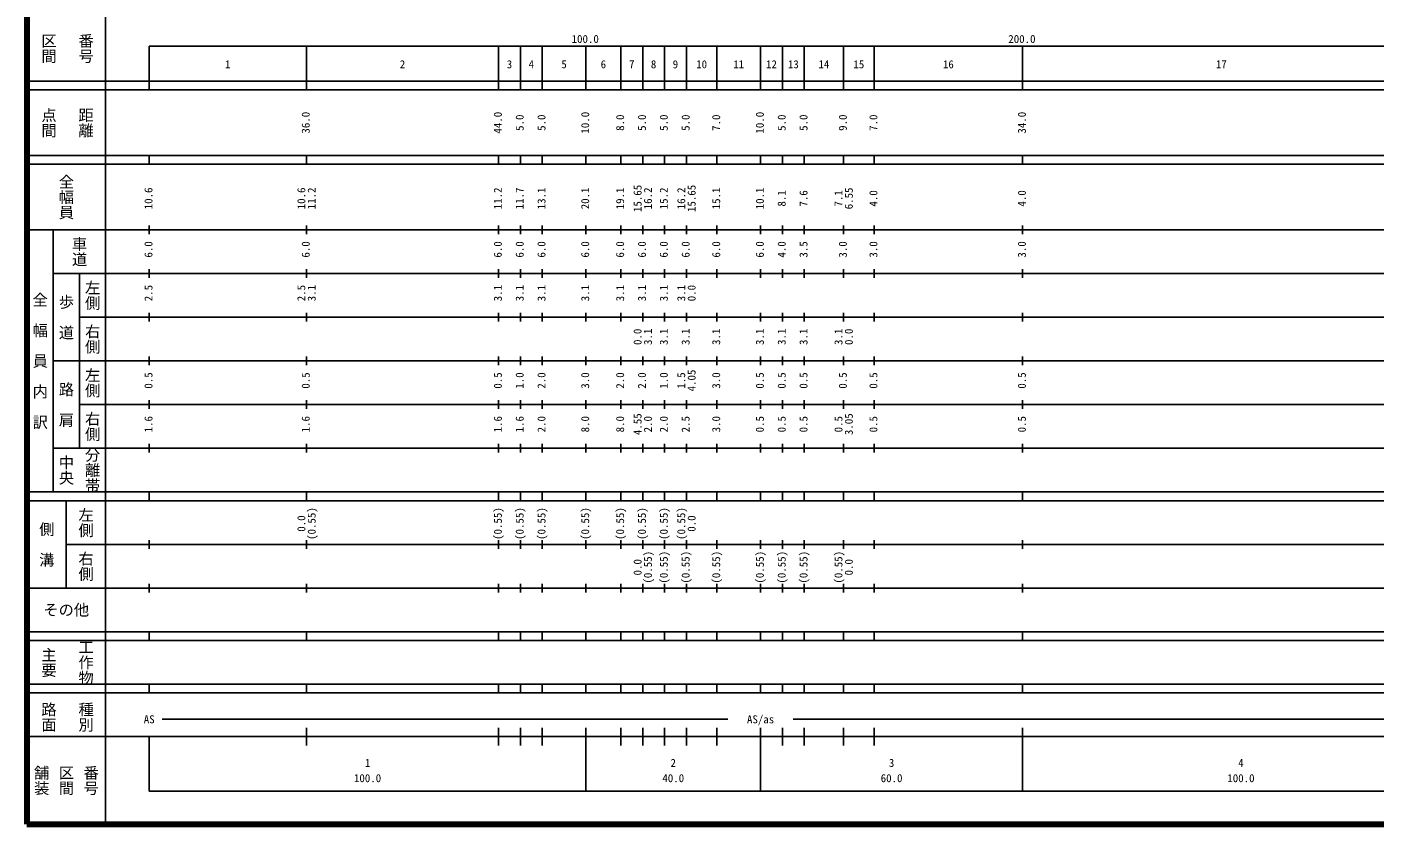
# Model space of a CAD drawing. Units: millimetres on the paper, enlarged 1000 times. Extents: x 40000 to 680000, y 20000 to 380000.
# Drawn here: x 40000 to 348484, y 20000 to 202409 of the extents above; entities that cross this region are included whole.
import ezdxf
from ezdxf.enums import TextEntityAlignment as Align

# ---------------------------------------------------------------- set-up
doc = ezdxf.new("R2010")
doc.units = ezdxf.units.MM
doc.header["$LTSCALE"] = 1000
doc.layers.add('M-TTL', color=2, linetype='Continuous', lineweight=140)
doc.layers.add('M-TTL-BAND', color=7, linetype='Continuous', lineweight=25)
doc.styles.add('@ＭＳ ゴシック', font='')
doc.styles.add('ＭＳ ゴシック', font='')
doc.styles.get('@ＭＳ ゴシック').set_extended_font_data('@MS Gothic')
doc.styles.get('ＭＳ ゴシック').set_extended_font_data('MS Gothic')

msp = doc.modelspace()

# ---------------------------------------------------------------- linework, layer by layer
at = {"layer": 'M-TTL'}
for p, q in [((40000, 380000), (40000, 20000)), ((40000, 20000), (680000, 20000))]:
    msp.add_line(p, q, dxfattribs=at)
at = {"layer": 'M-TTL-BAND'}
for p, q in [((58000, 370000), (58000, 20000)), ((68000, 198000), (579000, 198000)), ((68000, 198000), (68000, 188000)), ((104000, 188000), (104000, 198000)), ((148000, 188000), (148000, 198000)), ((153000, 188000), (153000, 198000)), ((158000, 188000), (158000, 198000)), ((168000, 188000), (168000, 198000)), ((176000, 188000), (176000, 198000)), ((181000, 188000), (181000, 198000)), ((186000, 188000), (186000, 198000)), ((191000, 188000), (191000, 198000)), ((198000, 188000), (198000, 198000)), ((208000, 188000), (208000, 198000)), ((213000, 188000), (213000, 198000)), ((218000, 188000), (218000, 198000)), ((227000, 188000), (227000, 198000)), ((234000, 188000), (234000, 198000)), ((268000, 188000), (268000, 198000)), ((40000, 190000), (579000, 190000)), ((40000, 188000), (579000, 188000)), ((40000, 173000), (579000, 173000)), ((68000, 171000), (68000, 173000)), ((104000, 171000), (104000, 173000)), ((148000, 171000), (148000, 173000)), ((153000, 171000), (153000, 173000)), ((158000, 171000), (158000, 173000)), ((168000, 171000), (168000, 173000)), ((176000, 171000), (176000, 173000)), ((181000, 171000), (181000, 173000)), ((186000, 171000), (186000, 173000)), ((191000, 171000), (191000, 173000)), ((198000, 171000), (198000, 173000)), ((208000, 171000), (208000, 173000)), ((213000, 171000), (213000, 173000)), ((218000, 171000), (218000, 173000)), ((227000, 171000), (227000, 173000)), ((234000, 171000), (234000, 173000)), ((268000, 171000), (268000, 173000)), ((40000, 171000), (579000, 171000)), ((40000, 156000), (579000, 156000)), ((46000, 96000), (46000, 156000)), ((68000, 155000), (68000, 157000)), ((104000, 155000), (104000, 157000)), ((148000, 155000), (148000, 157000)), ((153000, 155000), (153000, 157000)), ((158000, 155000), (158000, 157000)), ((168000, 155000), (168000, 157000)), ((176000, 155000), (176000, 157000)), ((181000, 155000), (181000, 157000)), ((186000, 155000), (186000, 157000)), ((191000, 155000), (191000, 157000)), ((198000, 155000), (198000, 157000)), ((208000, 155000), (208000, 157000)), ((213000, 155000), (213000, 157000)), ((218000, 155000), (218000, 157000)), ((227000, 155000), (227000, 157000)), ((234000, 155000), (234000, 157000)), ((268000, 155000), (268000, 157000)), ((46000, 146000), (579000, 146000)), ((52000, 146000), (52000, 106000)), ((68000, 145000), (68000, 147000)), ((104000, 145000), (104000, 147000)), ((148000, 145000), (148000, 147000)), ((153000, 145000), (153000, 147000)), ((158000, 145000), (158000, 147000)), ((168000, 145000), (168000, 147000)), ((176000, 145000), (176000, 147000)), ((181000, 145000), (181000, 147000)), ((186000, 145000), (186000, 147000)), ((191000, 145000), (191000, 147000)), ((198000, 145000), (198000, 147000)), ((208000, 145000), (208000, 147000)), ((213000, 145000), (213000, 147000)), ((218000, 145000), (218000, 147000)), ((227000, 145000), (227000, 147000)), ((234000, 145000), (234000, 147000)), ((268000, 145000), (268000, 147000)), ((52000, 136000), (579000, 136000)), ((68000, 135000), (68000, 137000)), ((104000, 135000), (104000, 137000)), ((148000, 135000), (148000, 137000)), ((153000, 135000), (153000, 137000)), ((158000, 135000), (158000, 137000)), ((168000, 135000), (168000, 137000)), ((176000, 135000), (176000, 137000)), ((181000, 135000), (181000, 137000)), ((186000, 135000), (186000, 137000)), ((191000, 135000), (191000, 137000)), ((198000, 135000), (198000, 137000)), ((208000, 135000), (208000, 137000)), ((213000, 135000), (213000, 137000)), ((218000, 135000), (218000, 137000)), ((227000, 135000), (227000, 137000)), ((234000, 135000), (234000, 137000)), ((268000, 135000), (268000, 137000)), ((68000, 125000), (68000, 127000)), ((104000, 125000), (104000, 127000)), ((148000, 125000), (148000, 127000)), ((153000, 125000), (153000, 127000)), ((158000, 125000), (158000, 127000)), ((168000, 125000), (168000, 127000)), ((176000, 125000), (176000, 127000)), ((181000, 125000), (181000, 127000)), ((186000, 125000), (186000, 127000)), ((191000, 125000), (191000, 127000)), ((198000, 125000), (198000, 127000)), ((208000, 125000), (208000, 127000)), ((213000, 125000), (213000, 127000)), ((218000, 125000), (218000, 127000)), ((227000, 125000), (227000, 127000)), ((234000, 125000), (234000, 127000)), ((268000, 125000), (268000, 127000)), ((46000, 126000), (579000, 126000)), ((52000, 116000), (579000, 116000)), ((68000, 115000), (68000, 117000)), ((104000, 115000), (104000, 117000)), ((148000, 115000), (148000, 117000)), ((153000, 115000), (153000, 117000)), ((158000, 115000), (158000, 117000)), ((168000, 115000), (168000, 117000)), ((176000, 115000), (176000, 117000)), ((181000, 115000), (181000, 117000)), ((186000, 115000), (186000, 117000)), ((191000, 115000), (191000, 117000)), ((198000, 115000), (198000, 117000)), ((208000, 115000), (208000, 117000)), ((213000, 115000), (213000, 117000)), ((218000, 115000), (218000, 117000)), ((227000, 115000), (227000, 117000)), ((234000, 115000), (234000, 117000)), ((268000, 115000), (268000, 117000)), ((46000, 106000), (579000, 106000)), ((68000, 105000), (68000, 107000)), ((104000, 105000), (104000, 107000)), ((148000, 105000), (148000, 107000)), ((153000, 105000), (153000, 107000)), ((158000, 105000), (158000, 107000)), ((168000, 105000), (168000, 107000)), ((176000, 105000), (176000, 107000)), ((181000, 105000), (181000, 107000)), ((186000, 105000), (186000, 107000)), ((191000, 105000), (191000, 107000)), ((198000, 105000), (198000, 107000)), ((208000, 105000), (208000, 107000)), ((213000, 105000), (213000, 107000)), ((218000, 105000), (218000, 107000)), ((227000, 105000), (227000, 107000)), ((234000, 105000), (234000, 107000)), ((268000, 105000), (268000, 107000)), ((40000, 96000), (579000, 96000)), ((68000, 94000), (68000, 96000)), ((104000, 94000), (104000, 96000)), ((148000, 94000), (148000, 96000)), ((153000, 94000), (153000, 96000)), ((158000, 94000), (158000, 96000)), ((168000, 94000), (168000, 96000)), ((176000, 94000), (176000, 96000)), ((181000, 94000), (181000, 96000)), ((186000, 94000), (186000, 96000)), ((191000, 94000), (191000, 96000)), ((198000, 94000), (198000, 96000)), ((208000, 94000), (208000, 96000)), ((213000, 94000), (213000, 96000)), ((218000, 94000), (218000, 96000)), ((227000, 94000), (227000, 96000)), ((234000, 94000), (234000, 96000)), ((268000, 94000), (268000, 96000)), ((40000, 94000), (579000, 94000)), ((49000, 94000), (49000, 74000)), ((49000, 84000), (579000, 84000)), ((68000, 83000), (68000, 85000)), ((104000, 83000), (104000, 85000)), ((148000, 83000), (148000, 85000)), ((153000, 83000), (153000, 85000)), ((158000, 83000), (158000, 85000)), ((168000, 83000), (168000, 85000)), ((176000, 83000), (176000, 85000)), ((181000, 83000), (181000, 85000)), ((186000, 83000), (186000, 85000)), ((191000, 83000), (191000, 85000)), ((198000, 83000), (198000, 85000)), ((208000, 83000), (208000, 85000)), ((213000, 83000), (213000, 85000)), ((218000, 83000), (218000, 85000)), ((227000, 83000), (227000, 85000)), ((234000, 83000), (234000, 85000)), ((268000, 83000), (268000, 85000)), ((68000, 73000), (68000, 75000)), ((104000, 73000), (104000, 75000)), ((148000, 73000), (148000, 75000)), ((153000, 73000), (153000, 75000)), ((158000, 73000), (158000, 75000)), ((168000, 73000), (168000, 75000)), ((176000, 73000), (176000, 75000)), ((181000, 73000), (181000, 75000)), ((186000, 73000), (186000, 75000)), ((191000, 73000), (191000, 75000)), ((198000, 73000), (198000, 75000)), ((208000, 73000), (208000, 75000)), ((213000, 73000), (213000, 75000)), ((218000, 73000), (218000, 75000)), ((227000, 73000), (227000, 75000)), ((234000, 73000), (234000, 75000)), ((268000, 73000), (268000, 75000)), ((40000, 74000), (579000, 74000)), ((40000, 64000), (579000, 64000)), ((40000, 62000), (579000, 62000)), ((68000, 62000), (68000, 64000)), ((104000, 62000), (104000, 64000)), ((148000, 62000), (148000, 64000)), ((153000, 62000), (153000, 64000)), ((158000, 62000), (158000, 64000)), ((168000, 62000), (168000, 64000)), ((176000, 62000), (176000, 64000)), ((181000, 62000), (181000, 64000)), ((186000, 62000), (186000, 64000)), ((191000, 62000), (191000, 64000)), ((198000, 62000), (198000, 64000)), ((208000, 62000), (208000, 64000)), ((213000, 62000), (213000, 64000)), ((218000, 62000), (218000, 64000)), ((227000, 62000), (227000, 64000)), ((234000, 62000), (234000, 64000)), ((268000, 62000), (268000, 64000)), ((40000, 52000), (579000, 52000)), ((40000, 50000), (579000, 50000)), ((68000, 50000), (68000, 52000)), ((104000, 50000), (104000, 52000)), ((148000, 50000), (148000, 52000)), ((153000, 50000), (153000, 52000)), ((158000, 50000), (158000, 52000)), ((168000, 50000), (168000, 52000)), ((176000, 50000), (176000, 52000)), ((181000, 50000), (181000, 52000)), ((186000, 50000), (186000, 52000)), ((191000, 50000), (191000, 52000)), ((198000, 50000), (198000, 52000)), ((208000, 50000), (208000, 52000)), ((213000, 50000), (213000, 52000)), ((218000, 50000), (218000, 52000)), ((227000, 50000), (227000, 52000)), ((234000, 50000), (234000, 52000)), ((268000, 50000), (268000, 52000)), ((71000, 44000), (200500, 44000)), ((215500, 44000), (565000, 44000)), ((104000, 38000), (104000, 42000)), ((148000, 38000), (148000, 42000)), ((153000, 38000), (153000, 42000)), ((158000, 38000), (158000, 42000)), ((168000, 27500), (168000, 42000)), ((176000, 38000), (176000, 42000)), ((181000, 38000), (181000, 42000)), ((186000, 38000), (186000, 42000)), ((191000, 38000), (191000, 42000)), ((198000, 38000), (198000, 42000)), ((208000, 27500), (208000, 42000)), ((213000, 38000), (213000, 42000)), ((218000, 38000), (218000, 42000)), ((227000, 38000), (227000, 42000)), ((234000, 38000), (234000, 42000)), ((268000, 27500), (268000, 42000)), ((40000, 40000), (579000, 40000)), ((68000, 40000), (68000, 27500)), ((68000, 27500), (579000, 27500))]:
    msp.add_line(p, q, dxfattribs=at)

# ---------------------------------------------------------------- texts
at = {"layer": 'M-TTL-BAND', "style": '@ＭＳ ゴシック'}
for s, p in [('区間', (45000, 197500)), ('番号', (53500, 197500)), ('点間', (45000, 180500)), ('距離', (53500, 180500)), ('全幅員', (49000, 163500)), ('車道', (52000, 151000)), ('左側', (55000, 141000)), ('全\u3000幅\u3000員\u3000内\u3000訳', (43000, 126000)), ('歩\u3000道', (49000, 136000)), ('右側', (55000, 131000)), ('左側', (55000, 121000)), ('路\u3000肩', (49000, 116000)), ('右側', (55000, 111000)), ('分離帯', (55000, 101000)), ('中央', (49000, 101000)), ('左側', (53500, 89000)), ('側\u3000溝', (44500, 84000)), ('右側', (53500, 79000)), ('工作物', (53500, 57000)), ('主要', (45000, 57000)), ('路面', (45000, 44500)), ('種別', (53500, 44500)), ('舗装', (43333, 30000)), ('区間', (49000, 30000)), ('番号', (54667, 30000))]:
    msp.add_text(s, height=2566, rotation=270, dxfattribs=at).set_placement(p, align=Align.MIDDLE_CENTER)
at = {"layer": 'M-TTL-BAND', "style": 'ＭＳ ゴシック'}
for s, p in [('100.0', (167844, 198195)), ('200.0', (267844, 198195)), ('1', (86000, 192405)), ('2', (126000, 192405)), ('3', (150500, 192405)), ('4', (155500, 192405)), ('5', (163000, 192405)), ('6', (172000, 192405)), ('7', (178500, 192405)), ('8', (183500, 192405)), ('9', (188500, 192405)), ('10', (194500, 192405)), ('11', (203000, 192405)), ('12', (210500, 192405)), ('13', (215500, 192405)), ('14', (222500, 192405)), ('15', (230500, 192405)), ('16', (251000, 192405)), ('17', (313500, 192405)), ('AS', (68000, 42500)), ('AS/as', (208000, 42500)), ('1', (118000, 32523)), ('2', (188000, 32523)), ('3', (238000, 32523)), ('4', (318000, 32523)), ('100.0', (118000, 29033)), ('40.0', (188000, 29033)), ('60.0', (238000, 29033)), ('100.0', (318000, 29033))]:
    msp.add_text(s, height=1833, dxfattribs=at).set_placement(p, align=Align.BOTTOM_CENTER)
for s, p in [('36.0', (105294, 180500)), ('44.0', (149294, 180500)), ('5.0', (154294, 180500)), ('5.0', (159294, 180500)), ('10.0', (169294, 180500)), ('8.0', (177294, 180500)), ('5.0', (182294, 180500)), ('5.0', (187294, 180500)), ('5.0', (192294, 180500)), ('7.0', (199294, 180500)), ('10.0', (209294, 180500)), ('5.0', (214294, 180500)), ('5.0', (219294, 180500)), ('9.0', (228294, 180500)), ('7.0', (235294, 180500)), ('34.0', (269294, 180500)), ('10.6', (69294, 163174)), ('10.6', (104294, 163174)), ('11.2', (106664, 163174)), ('11.2', (149294, 163174)), ('11.7', (154294, 163174)), ('13.1', (159294, 163174)), ('20.1', (169294, 163174)), ('19.1', (177294, 163174)), ('15.65', (181294, 163174)), ('16.2', (183664, 163174)), ('15.2', (187294, 163174)), ('16.2', (191294, 163174)), ('15.65', (193664, 163174)), ('15.1', (199294, 163174)), ('10.1', (209294, 163174)), ('8.1', (214294, 163174)), ('7.6', (219294, 163174)), ('7.1', (227294, 163174)), ('6.55', (229664, 163174)), ('4.0', (235294, 163174)), ('4.0', (269294, 163174)), ('6.0', (69294, 151500)), ('6.0', (105294, 151500)), ('6.0', (149294, 151500)), ('6.0', (154294, 151500)), ('6.0', (159294, 151500)), ('6.0', (169294, 151500)), ('6.0', (177294, 151500)), ('6.0', (182294, 151500)), ('6.0', (187294, 151500)), ('6.0', (192294, 151500)), ('6.0', (199294, 151500)), ('6.0', (209294, 151500)), ('4.0', (214294, 151500)), ('3.5', (219294, 151500)), ('3.0', (228294, 151500)), ('3.0', (235294, 151500)), ('3.0', (269294, 151500)), ('2.5', (69294, 141500)), ('2.5', (104294, 141500)), ('3.1', (106664, 141500)), ('3.1', (149294, 141500)), ('3.1', (154294, 141500)), ('3.1', (159294, 141500)), ('3.1', (169294, 141500)), ('3.1', (177294, 141500)), ('3.1', (182294, 141500)), ('3.1', (187294, 141500)), ('3.1', (191294, 141500)), ('0.0', (193664, 141500)), ('0.0', (181294, 131500)), ('3.1', (183664, 131500)), ('3.1', (187294, 131500)), ('3.1', (192294, 131500)), ('3.1', (199294, 131500)), ('3.1', (209294, 131500)), ('3.1', (214294, 131500)), ('3.1', (219294, 131500)), ('3.1', (227294, 131500)), ('0.0', (229664, 131500)), ('4.05', (193664, 121500)), ('0.5', (69294, 121500)), ('0.5', (105294, 121500)), ('0.5', (149294, 121500)), ('1.0', (154294, 121500)), ('2.0', (159294, 121500)), ('3.0', (169294, 121500)), ('2.0', (177294, 121500)), ('2.0', (182294, 121500)), ('1.0', (187294, 121500)), ('1.5', (191294, 121500)), ('3.0', (199294, 121500)), ('0.5', (209294, 121500)), ('0.5', (214294, 121500)), ('0.5', (219294, 121500)), ('0.5', (228294, 121500)), ('0.5', (235294, 121500)), ('0.5', (269294, 121500)), ('1.6', (69294, 111500)), ('1.6', (105294, 111500)), ('1.6', (149294, 111500)), ('1.6', (154294, 111500)), ('2.0', (159294, 111500)), ('8.0', (169294, 111500)), ('8.0', (177294, 111500)), ('4.55', (181294, 111500)), ('2.0', (183664, 111500)), ('2.0', (187294, 111500)), ('2.5', (192294, 111500)), ('3.0', (199294, 111500)), ('0.5', (209294, 111500)), ('0.5', (214294, 111500)), ('0.5', (219294, 111500)), ('0.5', (227294, 111500)), ('3.05', (229664, 111500)), ('0.5', (235294, 111500)), ('0.5', (269294, 111500)), ('0.0', (104294, 88764)), ('(0.55)', (106664, 88764)), ('(0.55)', (149294, 88764)), ('(0.55)', (154294, 88764)), ('(0.55)', (159294, 88764)), ('(0.55)', (169294, 88764)), ('(0.55)', (177294, 88764)), ('(0.55)', (182294, 88764)), ('(0.55)', (187294, 88764)), ('(0.55)', (191294, 88764)), ('0.0', (193664, 88764)), ('0.0', (181294, 78764)), ('(0.55)', (183664, 78764)), ('(0.55)', (187294, 78764)), ('(0.55)', (192294, 78764)), ('(0.55)', (199294, 78764)), ('(0.55)', (209294, 78764)), ('(0.55)', (214294, 78764)), ('(0.55)', (219294, 78764)), ('(0.55)', (227294, 78764)), ('0.0', (229664, 78764))]:
    msp.add_text(s, height=1833, rotation=90, dxfattribs=at).set_placement(p, align=Align.BOTTOM_CENTER)
msp.add_text('その他', height=2566, dxfattribs=at).set_placement((49000, 69000), align=Align.MIDDLE_CENTER)

doc.saveas('drawing.dxf')
